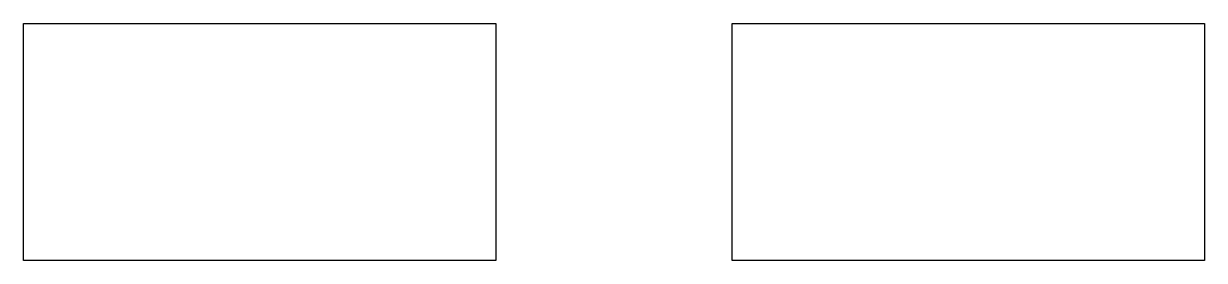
# Model space of a CAD drawing. Units: millimetres at full size, sheet at 1:100. Extents: x -15551 to 15061, y -3490 to 2633.
import ezdxf

# ---------------------------------------------------------------- set-up
doc = ezdxf.new("R2010")
doc.units = ezdxf.units.MM
doc.header["$LTSCALE"] = 100
doc.layers.add('0-0', color=7, linetype='Continuous')

msp = doc.modelspace()

# ---------------------------------------------------------------- linework, layer by layer
at = {"layer": '0-0'}
for points in [[(-15551, 2632.7), (-3306.1, 2632.7), (-3306.1, -3489.8), (-15551, -3489.8)], [(2816.3, 2632.7), (15061.2, 2632.7), (15061.2, -3489.8), (2816.3, -3489.8)]]:
    msp.add_lwpolyline(points, close=True, dxfattribs=at)

doc.saveas('drawing.dxf')
